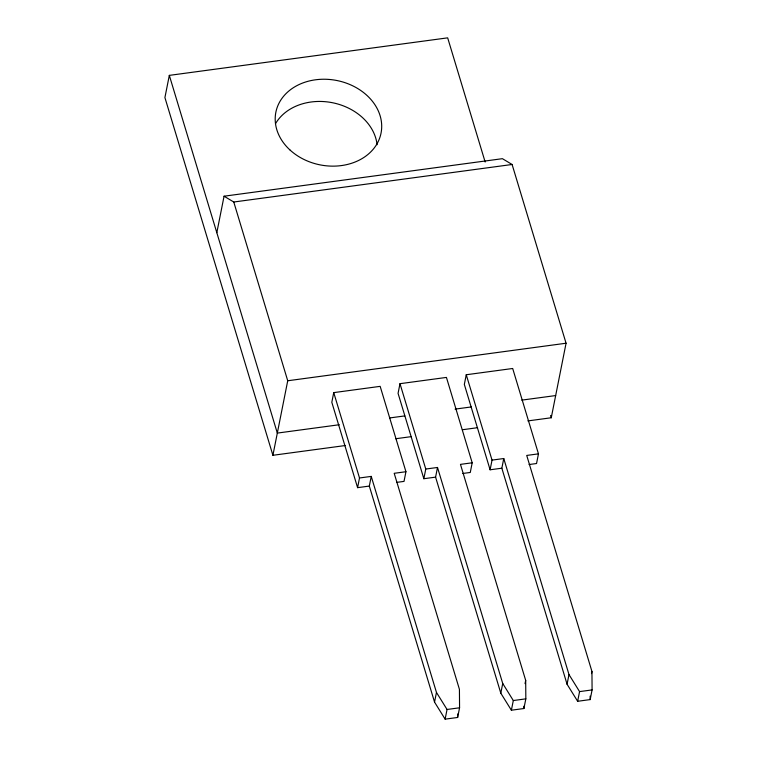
<?xml version="1.0" encoding="UTF-8"?>
<svg xmlns="http://www.w3.org/2000/svg" width="757" height="757" viewBox="0 0 757 757"><rect width="100%" height="100%" fill="white"/><g stroke="black" fill="none" stroke-linecap="round" stroke-linejoin="round"><path stroke-width="1.14" d="M485.161 162.026L447.671 37.85L169.322 75.378L164.912 97.577L272.908 455.288L345.419 445.513M216.814 232.683L224.063 196.205L502.411 158.677L512.101 164.487L566.066 343.233L551.257 417.76L527.866 420.911M272.908 455.288L287.726 380.762L233.762 202.015L224.063 196.205M396.545 482.398L404.02 481.395L405.941 471.725L380.165 386.354L333.733 392.618L331.812 402.289L357.588 487.659L369.321 486.07L371.242 476.399L359.509 477.979L357.588 487.659M462.811 473.466L470.277 472.463L472.198 462.792L446.431 377.421L399.989 383.685L398.068 393.356L423.844 478.717L435.587 477.137L437.508 467.466L425.765 469.047L423.844 478.717M529.067 464.533L536.543 463.53L538.464 453.85L512.688 368.489L466.255 374.753L464.334 384.424L490.101 469.785L501.844 468.205L503.765 458.534L492.031 460.114L490.101 469.785M405.941 471.725L394.198 473.305L459.423 689.343L459.565 707.786L457.644 717.466L445.125 719.15L434.546 702.108L436.467 692.437L371.242 476.399M445.125 719.15L447.046 709.479L436.467 692.437M472.198 462.792L460.464 464.372L525.689 680.401L525.831 698.853L523.901 708.524L511.382 710.217L500.803 693.175L502.733 683.505L437.508 467.466M511.382 710.217L513.303 700.547L502.733 683.505M525.046 683.628L525.689 680.401M538.464 453.85L526.721 455.44L591.946 671.468L592.088 689.92L590.167 699.591L577.648 701.285L567.069 684.243L568.99 674.563L503.765 458.534M577.648 701.285L579.569 691.605L568.99 674.563M591.52 673.616L591.946 671.468M233.762 202.015L512.101 164.487M287.726 380.762L566.066 343.233M339.306 424.734L277.327 433.089L169.322 75.378M389.6 417.959L404.806 415.905M455.089 409.121L471.469 406.916M521.753 400.131L555.666 395.561M395.712 438.738L410.919 436.685M462.376 429.749L477.582 427.696M447.046 709.479L459.565 707.786M513.303 700.547L525.831 698.853M579.569 691.605L592.088 689.92M550.576 415.498L551.257 417.76M501.844 468.205L567.069 684.243M466.255 374.753L492.031 460.114M435.587 477.137L500.803 693.175M399.989 383.685L425.765 469.047M369.321 486.07L434.546 702.108M333.733 392.618L359.509 477.979M590.138 696.137L590.167 699.591M523.891 706.224L523.901 708.524M457.616 714.002L457.644 717.466M275.747 123.306A53.615 43.007 11.2 0 1 333.222 102.876A53.615 43.007 11.2 0 1 377.081 144.738M290.196 150.179A53.615 43.007 11.2 0 0 379.654 138.115A53.615 43.007 11.2 0 0 315.499 79.797A53.615 43.007 11.2 0 0 290.196 150.179"/></g></svg>
